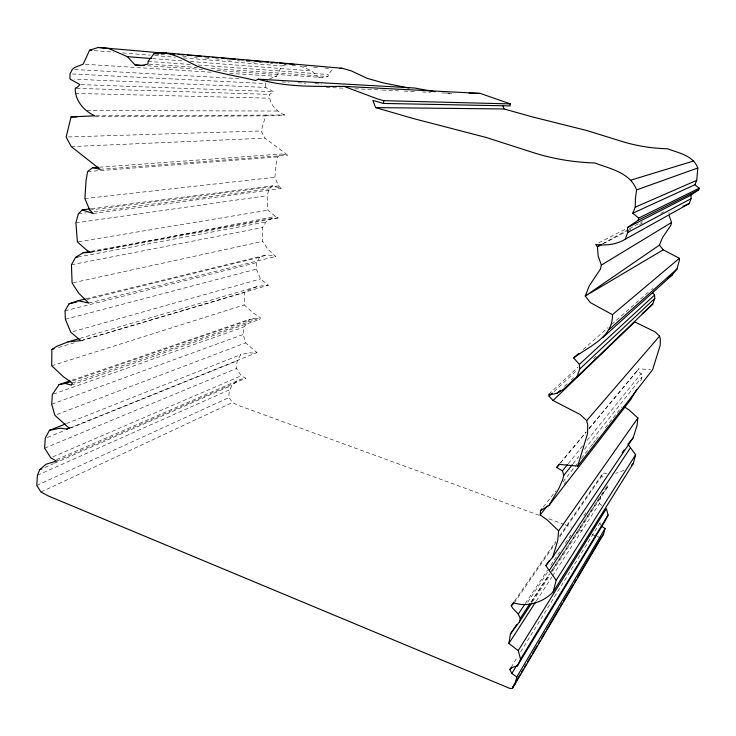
<?xml version="1.0" encoding="UTF-8"?>
<svg xmlns="http://www.w3.org/2000/svg" width="736" height="736" viewBox="0 0 736 736"><rect width="100%" height="100%" fill="white"/><g stroke="black" fill="none" stroke-linecap="round" stroke-linejoin="round"><path stroke-width="0.55" stroke-dasharray="3.68 2.76" d="M71.364 385.103L259.725 319.378L260.526 317.796L253.432 313.104L244.159 304.897L244.683 292.404L248.713 289.947L257.977 286.341L268.401 285.191L260.452 278.926L256.386 269.118L256.284 262.669L259.67 257.296L267.14 254.803L275.696 256.432L267.72 248.998L262.66 241.371L262.531 227.544L266.009 221.941L272.256 218.288L278.217 217.902L275.402 216.458L267.895 210.165L267.076 195.693L269.229 188.885L272.513 185.858L281.244 188.536L278.502 185.95L274.868 177.275L276.23 163.594L277.656 156.906L281.759 153.971L287.739 155.176L265.034 138.156L261.142 130.962L265.586 115.846L284.676 115.009C276.57 111.697 268.842 103.62 269.597 94.383L273.387 91.595L265.549 87.418L74.566 79.212M265.549 87.418L265.687 83.564L267.656 80.215M216.807 70.5L322.911 77.528L328.072 76.47L328.201 74.492L333.068 68.779M56.488 461.141L245.824 378.221L241.215 375.774L236.44 368.497L237.139 360.87L240.764 354.623L249.541 352.719L255.042 353.243L256.965 352.562L245.566 342.875L243.276 334.448L243.975 326.968L249.697 319.258L254.812 318.2L259.725 319.378M539.111 515.283L238.556 405.462L232.383 402.518L229.108 397.514C227.59 387.136 235.934 379.141 245.824 378.221M552.543 575.948L599.343 503.608L600.622 496.432L607.522 487.094L607.991 485.282M589.085 428.637L636.925 371.211L641.185 373.529L642.142 376.86L640.053 382.84M269.56 78.798L276.46 76.332L281.879 65.955L286.874 64.501M511.06 667.488L517.656 656.751M520.665 651.875L599.858 523.103L601.965 521.382M536.323 601.027L551.926 576.914M532.514 601.855L550.022 575.074M552.515 571.246L607.522 487.094M530.96 602.076L549.176 574.319M551.687 570.492L608.23 484.38M531.732 601.496L549.893 573.795M550.519 572.838L600.622 496.432M527.73 602.232L547.989 571.679M525.302 603.566L547.575 570.124M550.758 565.349L559.673 551.963M565.404 543.37L571.127 534.768M583.86 515.651L585.764 512.79M514.188 602.977L555.735 542.726M559.627 537.087L603.759 473.073L607.062 473.524M514.51 601.064L555.717 541.484M559.645 535.808L601.505 475.281L603.759 473.073M636.925 371.211L638.756 368.819L650.477 369.546M564.006 484.288L566.104 481.583M543.288 507.03L555.984 490.829M563.04 481.822L574.328 467.424M575.028 466.523L577.144 463.818M581.376 458.418L589.84 447.617M590.548 446.715L592.664 444.02M593.372 443.118L595.488 440.413M596.188 439.512L598.304 436.816M605.36 427.809L621.58 407.109M573.031 463.754L578.735 456.587M584.43 449.42L642.142 376.86M568.229 463.698L582.673 445.841M587.006 440.487L641.185 373.529M560.381 463.1L586.141 432.17M560.584 462.604L586.16 431.931M589.076 428.426L638.756 368.819M564.411 386.354L567.741 383.189M571.072 380.024L573.565 377.651M593.547 358.653L596.04 356.27M554.116 391.543L577.512 369.665M548.872 394.202L578.146 367.043M583.151 349.545L608.148 327.538M611.598 324.502L649.538 291.106M651.305 289.726L653.108 288.494M602.407 243.947L628.424 229.393M629.427 228.832L642.436 221.554M603.428 243.57L626.538 231.408M627.541 230.883L631.562 228.767M639.602 224.535L642.611 222.953M660.698 213.431L664.718 211.315M598.662 242.898L626.989 228.353M40.986 492.025L232.383 402.518M36.8 485.429L229.108 397.514M37.407 475.281L229.853 389.638M44.979 467.424L53.388 463.726M54.436 463.266L231.895 385.278M56.571 459.632L237.222 380.852M52.854 456.881L241.215 375.774M44.638 448.187L236.44 368.497M69.193 428.242L256.965 352.562M47.343 437.469L64.4 430.578M70.803 428.002L237.139 360.87M624.054 470.368L615.747 473.303M66.516 423.577L240.764 354.623M56.985 414.442L245.566 342.875M51.722 404.22L243.276 334.448M53.378 394.119L243.975 326.968M72.284 383.06L260.526 317.796M72.864 380.806L254.812 318.2M72.027 380.181L249.697 319.258M51.695 365.755L244.159 304.897M80.813 340.639L268.401 285.191M58.484 347.502L76.112 342.286M81.622 340.658L244.683 292.404M80.068 338.348L257.977 286.341M72.965 331.605L260.452 278.926M65.394 319.277L256.386 269.118M65.026 310.813L256.284 262.669M88.78 303.057L275.696 256.432M86.848 299.488L259.67 257.296M85.928 298.834L267.14 254.803M73.223 282.744L262.66 241.371M91.641 252.108L275.402 216.458M71.438 264.776L262.531 227.544M77.786 257.048L266.009 221.941M90.51 252.319L278.217 217.902M91.016 251.316L272.256 218.288M78.568 241.767L267.895 210.165M75.891 222.833L267.076 195.693M93.214 213.532L281.244 188.536M78.31 213.863L86.268 212.824M94.217 211.784L269.229 188.885M89.718 210.082L278.502 185.95M91.393 208.739L272.513 185.858M84.888 198.554L274.868 177.275M87.612 171.562L277.656 156.906M100.114 169.326L287.739 155.176M99.489 167.192L281.759 153.971M71.236 146.584L265.034 138.156M68.42 136.942L261.142 130.962M95.11 116.794L265.586 115.846M95.984 115.81L284.676 115.009M86.912 110.52L277.509 111.044M75.247 93.398L269.459 98.192M76.424 88.338L269.597 94.383M81.052 84.612L273.387 91.595M326.388 87.372L343.537 88.2M354.973 88.743L381.266 90.004M382.407 90.059L398.415 90.832M404.128 91.108L416.705 91.706M422.418 91.982L430.422 92.368M441.848 92.911L452.143 93.408L444.259 92.929M72.303 73.986L265.687 83.564M281.879 81.908L288.733 82.285M297.878 82.772L305.872 83.205M315.017 83.692L321.871 84.06M74.621 69.515L240.24 78.697M85.468 64.299L211.278 72.229M229.577 73.379L276.46 76.332M147.688 65.808L202.501 69.442M149.141 64.142L197.312 67.464M211.076 68.411L328.072 76.47M148.092 61.401L190.265 64.464M198.251 65.044L328.201 74.492M152.591 58.613L183.531 61.005M190.403 61.53L311.88 70.904L317.851 77.105L322.911 77.528M94.153 50.6L113.611 52.192M122.765 52.946L150.236 55.191M154.818 55.568L175.426 57.252M183.439 57.905L281.879 65.955M160.899 54.243L166.594 54.722M182.556 56.074L187.119 56.46M193.964 57.04L197.386 57.325M205.362 57.997L211.066 58.475M215.63 58.862L221.324 59.349M227.028 59.828L230.451 60.113M237.286 60.692L239.568 60.886M246.413 61.465L254.398 62.137M258.952 62.523L262.375 62.808M270.36 63.48L272.642 63.673M284.041 64.639L287.463 64.924M292.026 65.311L297.721 65.798M303.425 66.277L306.848 66.562M313.683 67.142L318.246 67.528M325.091 68.108L328.514 68.393M548.808 518.825L563.886 524.336M564.963 524.722L571.43 527.086M578.965 529.837L584.356 531.806M591.9 534.566L596.206 536.139M597.282 536.535L599.435 537.317M300.205 66.038L311.88 70.904M599.343 503.608L601.993 505.503M601.505 475.281L602.71 477.204M599.858 523.103L600.806 525.09M668.996 212.603L669.254 215.998"/><path stroke-width="1.1" d="M632.758 213.21L694.876 184.745L699.2 188.195L638.71 218.058L632.758 213.21L635.242 207.147L635.453 198.426L636.603 189.906C630.071 172.555 610.227 168.792 594.752 162.96A262.826 237.774 -56.8 0 1 531.999 152.196L485.843 137.374L413.218 118.514L375.562 107.603L372.913 100.409L383.382 103.436L510.03 105.91L510.352 103.905L480.295 93.417L344.089 86.388C315.275 86.425 286.35 87.308 258.262 79.194L255.594 80.5C236.348 75.762 216.531 73.103 197.736 66.406C184.018 60.048 169.961 50.085 154.054 53.664L148.092 61.401L147.991 64.06L141.505 65.513L135.12 64.97L127.383 56.672L108.496 48.447L98.247 47.454L89.571 50.232L83.177 64.152L74.658 67.491L72.33 69.396L70.012 73.876L69.984 79.019L79.902 84.566L77.584 87.078L75.284 88.302C74.695 100.381 84.235 111.154 94.843 115.81L71.088 116.923L66.13 137.016L71.236 146.584L100.114 169.326L92.607 167.688L87.612 171.562L86.084 180.421L84.888 198.554L89.718 210.082L93.214 213.532L82.276 209.889L78.31 213.863L75.891 222.833L77.436 241.96L86.968 250.378L90.51 252.319L83.14 252.752L75.532 257.462L71.438 264.776L72.1 282.983L78.642 293.112L88.78 303.057L78.145 300.73L69.009 303.839L65.026 310.813L65.394 319.277L70.766 332.221L80.813 340.639L67.988 341.872L56.727 346.362L51.87 349.462L51.695 365.755L63.388 376.731L72.284 383.06L71.364 385.103L65.283 383.419L59.027 384.643L52.302 394.505L51.722 404.22L54.841 415.26L69.193 428.242L66.856 429.07L60.085 428.186L49.413 430.348L45.209 438.325L44.638 448.187L50.747 457.792L56.488 461.141L46.064 464.214L39.735 469.724L37.407 475.281L36.8 485.429L40.986 492.025L48.622 496.092L509.551 688.298L512.403 688.546L603.621 533.94L605.056 528.494L601.284 526.084M694.876 184.745L696.725 180.366L697.82 167.974C693.045 155.416 678.564 152.913 667.359 148.764A186.226 171.203 -48.6 0 1 621.12 141.183L586.886 130.548L532.468 116.914L504.022 108.956L375.562 107.603M512.403 688.546L512.826 686.881L514.998 684.084L516.81 676.936L511.787 673.486L509.864 669.438L512.606 667.276L517.38 665.924L520.564 659.171L518.254 650.606L508.87 643.457L510.434 633.972L519.386 621.929L520.278 618.341L518.3 614.082L512.872 608.442L511.244 605.792L514.188 602.977C527.776 607.412 543.444 602.122 553.104 591.965L556.186 580.198L545.799 565.625L552.681 557.18L557.676 540.831L558.642 530.84L547.014 519.772L540.215 514.952L540.472 510.637L541.88 508.834M624.174 406.714L629.243 410.108L637.864 418.011L637.063 425.445L633.19 437.736L552.681 557.18M383.382 103.436L383.769 100.676L376.768 98.661L344.089 86.388M699.2 188.195L698.758 189.796L690.883 195.169L691.104 198.646L689.181 203.587L625.177 239.274C616.428 244.619 605.654 245.796 595.626 244.462L597.402 246.744L598.184 256.137L601.367 265.098L600.318 269.284L589.288 285.826L585.24 296.056L590.428 302.643L612.444 314.677C613.217 337.346 588.745 346.5 573.666 357.898L579.379 364.403L579.664 369.086L576.978 376.804C568.394 383.318 561.145 395.6 548.872 394.202L549.102 396.235L553.058 400.504L580.327 414.607L586.675 420.642L587.714 424.874L587.567 433.495L577.714 466.09L559.121 464.361L556.701 467.516L562.451 470.847L563.776 475.392L562.718 479.605L558.863 488.456L548.936 505.54L540.472 510.637M669.254 215.998L671.536 222.465L670.735 225.501L662.492 237.618L659.428 245.097L585.24 296.056L663.21 249.826L679.365 258.299L679.484 259.909L676.991 268.971L671.959 275.2L602.591 337.741M601.606 537.4L603.621 533.94M625.177 239.274L627.744 232.456L627.412 227.626L638.13 220.276L638.71 218.058M553.104 591.965L633.218 463.616L635.628 454.756L627.946 444.222L633.19 437.736M576.978 376.804L652.722 304.124L654.773 298.43L654.598 295.007L652.501 292.68M518.254 650.606L606.4 508.65L608.074 514.998L605.59 520.186L517.38 665.924M636.622 389.602L630.798 399.51L548.936 505.54M512.826 686.881L520.398 674.075M521.557 672.097L523.305 669.144M524.474 667.175L526.222 664.222M527.39 662.244L531.466 655.353M532.625 653.384L537.289 645.5M538.448 643.531L540.196 640.568M541.365 638.6L545.44 631.7M546.609 629.731L559.424 608.056M560.584 606.087L562.332 603.134M563.5 601.156L573.399 584.412M574.568 582.443L576.316 579.48M577.475 577.512L601.358 537.114M516.81 676.936L605.056 528.494M511.787 673.486L516.562 665.629M520.564 659.171L608.074 514.998M509.864 669.438L511.06 667.488M556.186 580.198L635.628 454.756M508.87 643.457L535.698 601.984M519.386 621.929L531.889 602.802M520.278 618.341L529.699 603.989M510.434 633.972L516.7 624.422M549.286 570.409L630.522 447.672M518.3 614.082L524.667 604.523M545.799 565.625L549.01 560.887M622.168 452.76L624.091 449.908M511.244 605.792L513.857 602.011M558.642 530.84L637.864 418.011M577.714 466.09L652.611 369.674L660.174 345.488L660.348 339.158L659.603 336.076L654.939 331.761L634.736 321.926L553.058 400.504M540.215 514.952L547.216 505.936M563.776 475.392L572.323 464.646M562.451 470.847L567.502 464.591M556.701 467.516L559.645 463.984M586.675 420.642L659.603 336.076M556.913 393.475L560.243 390.31M579.664 369.086L654.773 298.43M549.102 396.235L552.442 393.107M579.379 364.403L654.598 295.007M642.16 313.72L652.722 304.124M631.681 465.005L633.218 463.616M609.344 329.305L676.991 268.971M573.666 357.898L578.836 353.344M612.444 314.677L679.365 258.299M667.515 278.521L671.959 275.2M601.367 265.098L671.536 222.465M601.404 244.499L597.402 246.744L601.422 244.628M627.744 232.456L691.104 198.646M689.181 203.587L682.99 206.255M627.412 227.626L690.883 195.169M638.13 220.276L698.758 189.796M39.735 469.724L41.832 468.804M635.242 207.147L696.725 180.366M66.856 429.07L70.04 427.782M49.413 430.348L65.449 424M636.603 189.906L697.82 167.974M65.283 383.419L70.693 381.552M59.027 384.643L69.865 380.926M630.954 180.108L693.754 160.963M51.87 349.462L54.078 348.809M67.988 341.872L78.973 338.661M69.009 303.839L76.811 301.935M78.145 300.73L84.815 299.11M75.532 257.462L77.786 257.048M83.14 252.752L89.893 251.519M82.276 209.889L90.252 208.886M92.607 167.688L98.339 167.274M339.857 68.393L342.12 68.264L350.98 70.748L367.227 78.366L383.778 83.012L409.069 88.053M469.191 93.113L480.295 93.417M71.088 116.923L76.811 116.895M383.769 100.676L510.352 103.905M258.262 79.194L414.248 87.97L434.939 91.715M135.12 64.97L144.256 65.578M127.383 56.672L151.441 58.53M89.571 50.232L91.862 50.416M154.054 53.664L158.617 54.05M165.49 52.909L342.12 68.264M98.247 47.454L166.732 53.369M170.163 53.664L174.726 54.059M178.149 54.354L183.853 54.85M187.284 55.145L191.848 55.54M195.27 55.835L200.983 56.332M204.406 56.626L208.969 57.022M212.391 57.316L218.104 57.813M221.527 58.107L226.09 58.503M229.512 58.797L235.226 59.285M238.648 59.588L243.211 59.975M246.634 60.278L252.347 60.766M254.628 60.968L260.332 61.456M262.623 61.658L268.327 62.146M271.75 62.44L277.454 62.937M279.744 63.14L285.448 63.627M288.871 63.922L293.968 64.418M659.428 245.097L663.21 249.826M502.872 105.8L504.022 108.956"/></g></svg>
